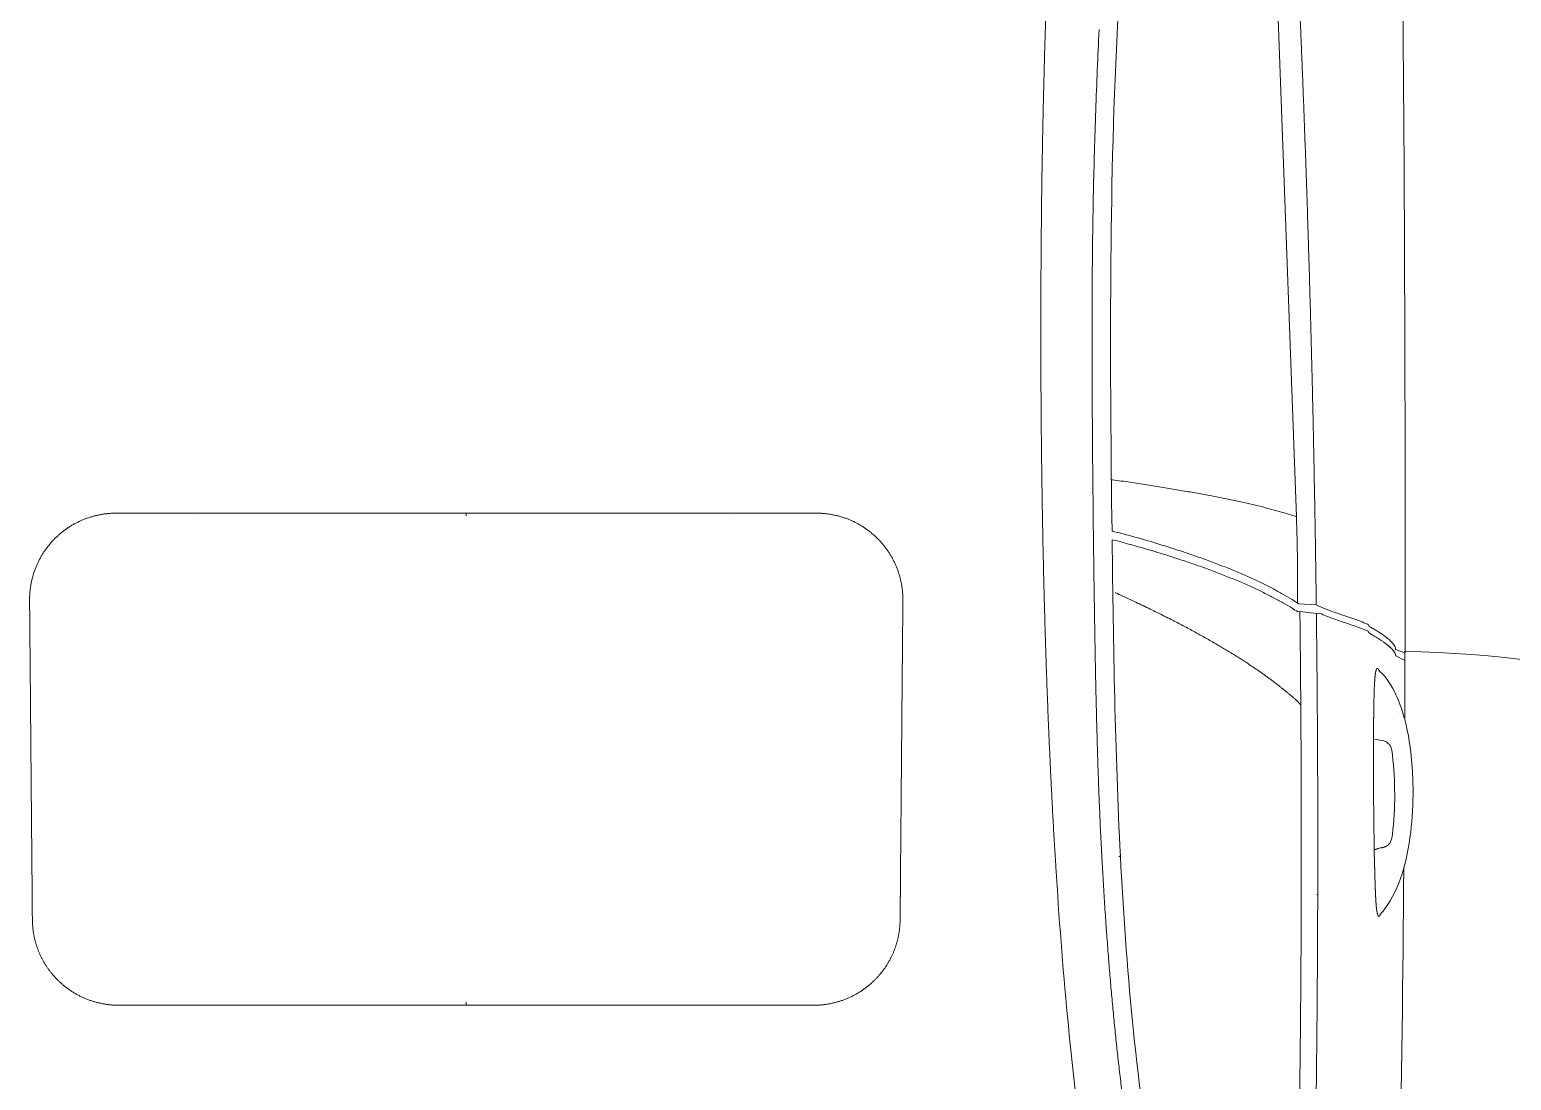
# Model space of a CAD drawing. Extents: x -2012 to 34975, y -1043 to 8321.
# Drawn here: x 5439.8 to 5582.2, y 3503.4 to 3604.3 of the extents above; entities that cross this region are included whole.
import ezdxf

# ---------------------------------------------------------------- set-up
doc = ezdxf.new("R2010")
doc.units = 0
doc.header["$LTSCALE"] = 25
doc.header["$PDMODE"] = 1
doc.layers.get('0').update_dxf_attribs({"color": 9, "lineweight": 9})
doc.layers.add('04', color=9, linetype='Continuous', lineweight=9)

# ---------------------------------------------------------------- blocks, each defined once
blk = doc.blocks.new('p-araba-passat')
for points in [[(2.3149, 0.4149), (2.3149, 0.4149)], [(2.613, 0.3887), (2.613, 0.3887)], [(2.6323, 0.2592), (2.6323, 0.2592)], [(2.6323, -0.2592), (2.6323, -0.2592)], [(2.613, -0.3887), (2.613, -0.3887)], [(2.3149, -0.4149), (2.3149, -0.4149)], [(2.608, -0.6261), (2.609, -0.6208)], [(2.6163, -0.626), (2.6172, -0.6218), (2.6178, -0.6207), (2.631, -0.6205)], [(2.6666, -0.6212), (2.6662, -0.6254)], [(2.6313, -0.7979), (3.2929, -0.7736)], [(2.454, -0.7989), (2.4503, -0.8022)], [(2.2997, -0.873), (2.3091, -0.8728)], [(2.3128, -0.8774), (2.3132, -0.8789)], [(2.4976, -0.8934), (2.4932, -0.9022), (2.5078, -0.9023)], [(2.5036, -0.8933), (2.5005, -0.9022)]]:
    blk.add_lwpolyline(points)
at = {"flags": 128}
for points in [[(2.5386, -0.8203), (2.5382, -0.8171), (2.5402, -0.8013), (2.54, -0.7992)], [(2.5452, -0.8202), (2.5467, -0.817), (2.5475, -0.8003)], [(2.2496, -0.8786), (2.2504, -0.8795), (2.252, -0.8809), (2.2537, -0.8823), (2.2555, -0.8837)], [(2.4776, -0.8831), (2.4799, -0.881), (2.4822, -0.8785)], [(2.2555, -0.8837), (2.2587, -0.8858), (2.2622, -0.8881)], [(2.4723, -0.8869), (2.475, -0.8851), (2.4776, -0.8831)], [(2.4382, -0.9015), (2.4426, -0.9003), (2.4471, -0.8988)]]:
    blk.add_lwpolyline(points, dxfattribs=at)
blk.add_lwpolyline([(1.4036, -0.8827), (2.0447, -1.7746, 0.236924), (2.5019, -0.9015)], format="xyb")
for points, degree in [([(2.1859, 0.3923), (2.1935, 0.4), (2.2023, 0.4066), (2.212, 0.4117), (2.2224, 0.4151), (2.2331, 0.4169), (2.2438, 0.417)], 6), ([(2.2438, 0.417), (2.251, 0.4171), (2.2581, 0.4172), (2.2653, 0.4172), (2.2725, 0.4173), (2.2797, 0.4173)], 5), ([(2.2797, 0.4173), (2.3336, 0.4178), (2.3878, 0.4183), (2.4421, 0.4187), (2.4965, 0.4192), (2.5508, 0.4197)], 5), ([(2.5508, 0.4197), (2.564, 0.4198), (2.5772, 0.4173), (2.5897, 0.4122), (2.6008, 0.4049), (2.6101, 0.3956)], 5), ([(2.162, 0.3338), (2.162, 0.3467), (2.1645, 0.3597), (2.1695, 0.372), (2.1768, 0.3831), (2.1859, 0.3923)], 5), ([(2.6101, 0.3956), (2.6194, 0.3864), (2.6269, 0.3753), (2.6321, 0.3629), (2.6347, 0.3497), (2.6347, 0.3366)], 5), ([(2.162, 0), (2.162, 0.0668), (2.162, 0.1336), (2.162, 0.2004), (2.162, 0.2671), (2.162, 0.3338)], 5), ([(2.6347, 0.3366), (2.6347, 0.2694), (2.6347, 0.202), (2.6347, 0.1347), (2.6347, 0.0673), (2.6347, 0)], 5), ([(2.162, 0), (2.162, -0.0668), (2.162, -0.1336), (2.162, -0.2004), (2.162, -0.2671), (2.162, -0.3338)], 5), ([(2.1649, 0), (2.1649, 0), (2.1645, 0), (2.1638, 0), (2.1629, 0), (2.162, 0)], 5), ([(2.1649, 0), (2.1649, 0), (2.1645, 0), (2.1638, 0), (2.1629, 0), (2.162, 0)], 5), ([(2.6323, 0), (2.6323, 0), (2.6326, 0), (2.6332, 0), (2.6339, 0), (2.6347, 0)], 5), ([(2.6323, 0), (2.6323, 0), (2.6326, 0), (2.6332, 0), (2.6339, 0), (2.6347, 0)], 5), ([(2.6347, -0.3366), (2.6347, -0.2694), (2.6347, -0.202), (2.6347, -0.1347), (2.6347, -0.0673), (2.6347, 0)], 5), ([(2.162, -0.3338), (2.162, -0.3467), (2.1645, -0.3597), (2.1695, -0.372), (2.1768, -0.3831), (2.1859, -0.3923)], 5), ([(2.6101, -0.3956), (2.6194, -0.3864), (2.6269, -0.3753), (2.6321, -0.3629), (2.6347, -0.3497), (2.6347, -0.3366)], 5), ([(2.1859, -0.3923), (2.1935, -0.4), (2.2023, -0.4066), (2.212, -0.4117), (2.2224, -0.4151), (2.2331, -0.4169), (2.2438, -0.417)], 6), ([(2.5508, -0.4197), (2.564, -0.4198), (2.5772, -0.4173), (2.5897, -0.4122), (2.6008, -0.4049), (2.6101, -0.3956)], 5), ([(2.2438, -0.417), (2.251, -0.4171), (2.2581, -0.4172), (2.2653, -0.4172), (2.2725, -0.4173), (2.2797, -0.4173)], 5), ([(2.2797, -0.4173), (2.3336, -0.4178), (2.3878, -0.4183), (2.4421, -0.4187), (2.4965, -0.4192), (2.5508, -0.4197)], 5), ([(3.1078, -0.5569), (2.9458, -0.5515), (2.7824, -0.5507), (2.6195, -0.552), (2.4562, -0.5566), (2.2948, -0.5667)], 5), ([(2.2948, -0.5667), (2.1987, -0.5727), (2.103, -0.5813), (2.0108, -0.5944)], 3), ([(2.2947, -0.5667), (2.2948, -0.5667), (2.2948, -0.5667), (2.2948, -0.5667)], 3), ([(2.2948, -0.5667), (2.2948, -0.5667), (2.2948, -0.5667), (2.2947, -0.5667)], 3), ([(2.3011, -0.6111), (2.2193, -0.6155), (2.1463, -0.6217), (2.0747, -0.6281), (2.0031, -0.6388), (1.9271, -0.6522), (1.8515, -0.6682), (1.7896, -0.6818)], 7), ([(2.6303, -0.6026), (2.5643, -0.6034), (2.4983, -0.6043), (2.4324, -0.6055), (2.3666, -0.6075), (2.3011, -0.6111)], 5), ([(2.3053, -0.6287), (2.406, -0.6236), (2.5075, -0.6221), (2.609, -0.6208)], 3), ([(2.5584, -0.6237), (2.5371, -0.6706), (2.516, -0.7119), (2.4951, -0.7472), (2.4745, -0.7763), (2.454, -0.7989)], 5), ([(2.454, -0.7989), (2.4745, -0.7763), (2.4951, -0.7472), (2.516, -0.7119), (2.5371, -0.6706), (2.5584, -0.6237)], 5), ([(2.6267, -0.62), (2.6267, -0.62), (2.6267, -0.6199), (2.6267, -0.6199)], 3), ([(2.631, -0.6205), (2.7859, -0.6187), (2.9412, -0.6179), (3.0949, -0.6256)], 3), ([(2.6666, -0.6212), (2.6666, -0.6209), (2.6666, -0.6206), (2.6666, -0.6203), (2.6666, -0.62), (2.6666, -0.6197)], 5), ([(3.0949, -0.6256), (3.173, -0.6293), (3.2507, -0.6345), (3.3268, -0.6423)], 3), ([(2.3048, -0.6281), (2.3049, -0.6283), (2.305, -0.6284), (2.305, -0.6283), (2.305, -0.6279), (2.305, -0.6274)], 5), ([(2.3048, -0.6281), (2.3048, -0.628), (2.3048, -0.628), (2.3048, -0.628), (2.3048, -0.6279), (2.3048, -0.6279)], 5), ([(2.3048, -0.6279), (2.3048, -0.6279), (2.3048, -0.628), (2.3048, -0.628), (2.3048, -0.628), (2.3048, -0.6281)], 5), ([(2.3051, -0.6283), (2.3051, -0.6282), (2.3051, -0.628), (2.305, -0.6278), (2.305, -0.6276), (2.305, -0.6274)], 5), ([(2.3051, -0.6283), (2.3052, -0.6287), (2.3053, -0.6288), (2.3054, -0.6288), (2.3054, -0.6287), (2.3055, -0.6283)], 5), ([(2.3055, -0.6283), (2.3054, -0.6287), (2.3054, -0.6288), (2.3053, -0.6288), (2.3052, -0.6287), (2.3051, -0.6283)], 5), ([(2.5467, -0.817), (2.7462, -0.8145), (2.9458, -0.8094), (3.1452, -0.8016), (3.3445, -0.7913), (3.5437, -0.7784)], 5), ([(2.2678, -0.8026), (2.137, -0.8022), (2.0063, -0.8007), (1.8759, -0.7981), (1.7455, -0.7945), (1.6151, -0.7898)], 5), ([(1.6151, -0.7898), (1.7455, -0.7945), (1.8759, -0.7981), (2.0063, -0.8007), (2.137, -0.8022), (2.2678, -0.8026)], 5), ([(2.2683, -0.8184), (2.1421, -0.8181), (2.016, -0.8167), (1.8902, -0.8143), (1.7645, -0.8109), (1.6387, -0.8066)], 5), ([(2.2678, -0.8026), (2.3223, -0.8027), (2.3768, -0.8026), (2.4313, -0.8024), (2.4858, -0.8019), (2.5402, -0.8013)], 5), ([(2.5402, -0.8013), (2.4858, -0.8019), (2.4313, -0.8024), (2.3768, -0.8026), (2.3223, -0.8027), (2.2678, -0.8026)], 5), ([(2.5382, -0.8171), (2.4843, -0.8178), (2.4303, -0.8182), (2.3763, -0.8185), (2.3223, -0.8186), (2.2683, -0.8184)], 5), ([(2.2683, -0.8184), (2.2683, -0.8186), (2.2684, -0.8188), (2.2684, -0.8186), (2.2684, -0.8181), (2.2684, -0.8175)], 5), ([(2.2684, -0.8175), (2.2684, -0.8181), (2.2684, -0.8186), (2.2684, -0.8188), (2.2683, -0.8186), (2.2683, -0.8184)], 5), ([(2.5173, -0.8717), (2.5178, -0.8707), (2.5183, -0.8698), (2.5189, -0.8689), (2.5195, -0.868), (2.52, -0.8674), (2.5206, -0.867), (2.5213, -0.8669)], 7), ([(2.5217, -0.8662), (2.5216, -0.8664), (2.5215, -0.8667), (2.5215, -0.8669), (2.5214, -0.8669), (2.5213, -0.8669)], 5), ([(2.5213, -0.8669), (2.5214, -0.8669), (2.5215, -0.8669), (2.5215, -0.8667), (2.5216, -0.8664), (2.5217, -0.8662)], 5), ([(2.5227, -0.8651), (2.5227, -0.8651), (2.5227, -0.8651), (2.5227, -0.8651)], 3), ([(2.5227, -0.8651), (2.5227, -0.8651), (2.5227, -0.8651), (2.5227, -0.8651)], 3), ([(2.5238, -0.8716), (2.5245, -0.8703), (2.5253, -0.8689), (2.5261, -0.8677), (2.5269, -0.867), (2.5278, -0.8668)], 5), ([(2.5278, -0.8668), (2.5279, -0.8668), (2.528, -0.8668), (2.528, -0.8666), (2.5281, -0.8664), (2.5282, -0.8661)], 5), ([(2.5282, -0.8661), (2.5281, -0.8664), (2.528, -0.8666), (2.528, -0.8668), (2.5279, -0.8668), (2.5278, -0.8668)], 5), ([(2.2475, -0.8767), (2.2471, -0.877), (2.2471, -0.8773), (2.2473, -0.8776), (2.2477, -0.8779), (2.2482, -0.8782), (2.2489, -0.8784), (2.2496, -0.8786)], 7), ([(2.261, -0.8744), (2.2586, -0.8745), (2.2562, -0.8747), (2.2539, -0.875), (2.2517, -0.8753), (2.2498, -0.8757), (2.2483, -0.8762), (2.2475, -0.8767)], 7), ([(2.2997, -0.873), (2.2942, -0.8731), (2.2887, -0.8733), (2.2831, -0.8734), (2.2776, -0.8736), (2.2721, -0.8738), (2.2666, -0.874), (2.261, -0.8744)], 7), ([(2.4277, -0.8721), (2.4079, -0.8719), (2.3881, -0.8719), (2.3683, -0.872), (2.3486, -0.8722), (2.3288, -0.8724), (2.3091, -0.8728)], 6), ([(2.3114, -0.8732), (2.3114, -0.8732), (2.3114, -0.8731), (2.3114, -0.8731), (2.3113, -0.873)], 4), ([(2.3114, -0.8732), (2.3114, -0.8732), (2.3114, -0.8731), (2.3114, -0.8731), (2.3113, -0.873)], 4), ([(2.3114, -0.8732), (2.3114, -0.8732), (2.3113, -0.8731), (2.3113, -0.8731), (2.3113, -0.8731), (2.3113, -0.8731)], 5), ([(2.3113, -0.8731), (2.3113, -0.8731), (2.3114, -0.8731), (2.3114, -0.8732)], 3), ([(2.3114, -0.8732), (2.3115, -0.8736), (2.3117, -0.874), (2.3118, -0.8743), (2.312, -0.8747), (2.3121, -0.8751)], 5), ([(2.3121, -0.8751), (2.3121, -0.875), (2.3121, -0.875), (2.3121, -0.8749), (2.312, -0.8749)], 4), ([(2.3178, -0.8876), (2.3163, -0.8867), (2.3151, -0.8854), (2.3143, -0.8839), (2.3138, -0.8822), (2.3134, -0.8807), (2.3132, -0.8789)], 6), ([(2.4176, -0.873), (2.4172, -0.8762), (2.4164, -0.8801), (2.4159, -0.882)], 3), ([(2.4437, -0.8723), (2.4405, -0.8722), (2.4373, -0.8722), (2.4341, -0.8721), (2.4309, -0.8721), (2.4277, -0.8721)], 5), ([(2.4436, -0.8723), (2.4436, -0.8725), (2.4437, -0.8726), (2.4437, -0.8726), (2.4437, -0.8724), (2.4437, -0.8723)], 5), ([(2.4846, -0.8748), (2.4837, -0.8744), (2.4822, -0.874), (2.4804, -0.8737), (2.4784, -0.8735), (2.4763, -0.8733), (2.4741, -0.8732), (2.4721, -0.8731)], 7), ([(2.4821, -0.8786), (2.4823, -0.8785), (2.4824, -0.8784), (2.4825, -0.8783), (2.4826, -0.8782), (2.4827, -0.8781), (2.4827, -0.878), (2.4828, -0.8779)], 7), ([(2.4829, -0.8777), (2.4837, -0.8774), (2.4844, -0.877), (2.485, -0.8766), (2.4854, -0.8762), (2.4857, -0.8758), (2.4857, -0.8753), (2.4846, -0.8748)], 7), ([(2.4976, -0.8934), (2.4993, -0.8933), (2.5013, -0.8925), (2.5037, -0.8908), (2.5065, -0.888), (2.5097, -0.884), (2.5133, -0.8786), (2.5173, -0.8717)], 7), ([(1.67, -0.8905), (1.8778, -0.8961), (2.0857, -0.8994), (2.2936, -0.9011)], 3), ([(2.2622, -0.8881), (2.2731, -0.8945), (2.2851, -0.899), (2.2974, -0.9021)], 3), ([(2.3178, -0.8877), (2.3178, -0.8877), (2.3178, -0.8877), (2.3178, -0.8877), (2.3178, -0.8876), (2.3178, -0.8876)], 5), ([(2.4026, -0.8902), (2.3772, -0.893), (2.3515, -0.8933), (2.3262, -0.8902)], 3), ([(2.4428, -0.8971), (2.4428, -0.8971), (2.4428, -0.8971), (2.4428, -0.8971)], 3), ([(2.4471, -0.8988), (2.456, -0.8958), (2.4645, -0.8919), (2.4723, -0.8869)], 3), ([(2.473, -0.8852), (2.473, -0.8852), (2.473, -0.8852), (2.473, -0.8852)], 3), ([(2.2974, -0.9021), (2.3244, -0.9089), (2.3524, -0.9108), (2.3802, -0.9098)], 3), ([(2.3802, -0.9098), (2.3991, -0.9091), (2.418, -0.9069), (2.4363, -0.9021)], 3), ([(2.4366, -0.902), (2.4555, -0.9021), (2.4743, -0.9021), (2.4932, -0.9022)], 3), ([(2.5078, -0.9023), (2.7255, -0.9028), (2.9433, -0.9019), (3.1611, -0.9)], 3)]:
    blk.add_open_spline(points, degree=degree)
for points, degree, knots in [([(3.0992, -0.6083), (3.0863, -0.6077), (3.0604, -0.6065), (3.0215, -0.605), (2.9825, -0.6037), (2.9434, -0.6028), (2.9043, -0.6021), (2.8652, -0.6017), (2.8261, -0.6015), (2.7869, -0.6015), (2.7478, -0.6016), (2.7086, -0.6019), (2.6694, -0.6022), (2.6433, -0.6025), (2.6303, -0.6026)], 3, [0, 0, 0, 0, 0.08332, 0.166637, 0.24996, 0.333285, 0.416614, 0.499949, 0.583287, 0.666627, 0.749969, 0.833314, 0.916655, 1, 1, 1, 1]), ([(2.608, -0.6261), (2.6064, -0.6317), (2.6034, -0.643), (2.5987, -0.6591), (2.594, -0.6746), (2.5891, -0.6895), (2.5843, -0.7037), (2.5793, -0.7173), (2.5743, -0.7303), (2.5693, -0.7426), (2.5642, -0.7542), (2.559, -0.7652), (2.5538, -0.7755), (2.5486, -0.7851), (2.544, -0.793), (2.5411, -0.7974), (2.54, -0.7992)], 3, [0, 0, 0, 0, 0.073346, 0.146693, 0.220039, 0.293386, 0.366732, 0.440079, 0.513425, 0.586772, 0.660118, 0.733465, 0.806811, 0.880158, 0.953504, 1, 1, 1, 1]), ([(2.5475, -0.8003), (2.5489, -0.7982), (2.5521, -0.7933), (2.557, -0.785), (2.5622, -0.7754), (2.5674, -0.7651), (2.5726, -0.7542), (2.5777, -0.7425), (2.5827, -0.7302), (2.5877, -0.7173), (2.5926, -0.7037), (2.5975, -0.6894), (2.6023, -0.6745), (2.6071, -0.659), (2.6118, -0.6429), (2.6148, -0.6316), (2.6163, -0.626)], 3, [0, 0, 0, 0, 0.057211, 0.129735, 0.202257, 0.27478, 0.347304, 0.419826, 0.492348, 0.564869, 0.637391, 0.709912, 0.782433, 0.854953, 0.927473, 1, 1, 1, 1]), ([(2.6267, -0.6201), (2.6267, -0.6201), (2.6267, -0.6201), (2.6267, -0.6201), (2.6267, -0.6201)], 3, [0, 0, 0, 0, 0.000523, 1, 1, 1, 1]), ([(2.6662, -0.6254), (2.6654, -0.631), (2.6638, -0.6422), (2.6613, -0.6582), (2.6588, -0.6737), (2.6563, -0.6885), (2.6538, -0.7027), (2.6513, -0.7163), (2.6487, -0.7292), (2.6462, -0.7415), (2.6436, -0.7531), (2.641, -0.764), (2.6383, -0.7743), (2.6357, -0.7838), (2.6334, -0.7917), (2.6319, -0.7962), (2.6313, -0.7979)], 3, [0, 0, 0, 0, 0.073335, 0.14667, 0.220005, 0.29334, 0.366674, 0.440009, 0.513344, 0.586679, 0.660014, 0.733349, 0.806684, 0.880019, 0.953353, 1, 1, 1, 1]), ([(2.6666, -0.6197), (2.6666, -0.6199), (2.6666, -0.6204), (2.6666, -0.6209), (2.6666, -0.6212)], 3, [0, 0, 0, 0, 0.366339, 1, 1, 1, 1]), ([(1.8047, -0.6962), (1.865, -0.6835), (1.9759, -0.6611), (2.1454, -0.6388), (2.2519, -0.6316), (2.3053, -0.6287)], 3, [0, 0, 0, 0, 0.390081, 0.694982, 1, 1, 1, 1]), ([(2.6313, -0.7979), (2.6174, -0.7983), (2.5896, -0.7993), (2.5618, -0.7991), (2.5479, -0.7991)], 3, [0, 0, 0, 0, 0.499988, 1, 1, 1, 1]), ([(2.5386, -0.8203), (2.5376, -0.8225), (2.5357, -0.8269), (2.5332, -0.8339), (2.5307, -0.841), (2.5284, -0.8479), (2.5261, -0.8545), (2.5239, -0.8606), (2.5224, -0.8643), (2.5217, -0.8662)], 3, [0, 0, 0, 0, 0.142853, 0.285713, 0.428575, 0.571434, 0.71429, 0.857145, 1, 1, 1, 1]), ([(2.5282, -0.8661), (2.5291, -0.8639), (2.5308, -0.8596), (2.5334, -0.8523), (2.5361, -0.8444), (2.5389, -0.8362), (2.5419, -0.8279), (2.5441, -0.8228), (2.5452, -0.8202)], 3, [0, 0, 0, 0, 0.166663, 0.333326, 0.499994, 0.666666, 0.833338, 1, 1, 1, 1]), ([(2.5315, -0.8533), (2.5315, -0.8533), (2.5315, -0.8533), (2.5315, -0.8533), (2.5315, -0.8533), (2.5315, -0.8533), (2.5315, -0.8533), (2.5315, -0.8533), (2.5315, -0.8533), (2.5315, -0.8533), (2.5315, -0.8533)], 5, [0, 0, 0, 0, 0, 0, 1, 1, 1, 1, 1, 1, 1, 1, 1, 1, 1]), ([(2.3121, -0.8751), (2.3122, -0.8755), (2.3124, -0.8762), (2.3127, -0.877), (2.3128, -0.8774)], 3, [0, 0, 0, 0, 0.499993, 1, 1, 1, 1]), ([(2.4159, -0.8818), (2.4153, -0.8827), (2.4161, -0.8837), (2.4106, -0.889), (2.4052, -0.8901), (2.4025, -0.8903)], 3, [0, 0, 0, 0, 0.540957, 0.677315, 1, 1, 1, 1]), ([(2.4437, -0.8723), (2.4411, -0.8722), (2.4357, -0.8721), (2.4304, -0.8721), (2.4277, -0.8721)], 3, [0, 0, 0, 0, 0.499896, 1, 1, 1, 1]), ([(2.4721, -0.8731), (2.4697, -0.8729), (2.465, -0.8727), (2.4579, -0.8725), (2.4508, -0.8724), (2.4461, -0.8723), (2.4437, -0.8723)], 3, [0, 0, 0, 0, 0.254747, 0.504627, 0.752688, 1, 1, 1, 1]), ([(2.4819, -0.8787), (2.4819, -0.8787), (2.4819, -0.8787), (2.4819, -0.8787), (2.4819, -0.8787), (2.4819, -0.8787), (2.4819, -0.8787), (2.4819, -0.8787), (2.4819, -0.8787), (2.4819, -0.8787), (2.4819, -0.8787), (2.4819, -0.8787), (2.4819, -0.8787), (2.4819, -0.8787), (2.4819, -0.8787)], 7, [0, 0, 0, 0, 0, 0, 0, 0, 1, 1, 1, 1, 1, 1, 1, 1, 1, 1, 1, 1, 1, 1, 1]), ([(2.4828, -0.8779), (2.4828, -0.8779), (2.4828, -0.8779), (2.4828, -0.8779), (2.4828, -0.8779), (2.4828, -0.8779), (2.4828, -0.8779)], 3, [0, 0, 0, 0, 1, 1, 1, 1.000001, 1.000001, 1.000001, 1.000001]), ([(2.5036, -0.8933), (2.5037, -0.8933), (2.5045, -0.8933), (2.5061, -0.893), (2.5087, -0.8914), (2.5118, -0.8887), (2.5153, -0.8847), (2.5193, -0.8792), (2.5223, -0.8741), (2.5238, -0.8716)], 3, [0, 0, 0, 0, 0.040042, 0.200164, 0.360234, 0.520254, 0.680222, 0.84013, 1, 1, 1, 1]), ([(2.3261, -0.8903), (2.3241, -0.8901), (2.3197, -0.8892), (2.3165, -0.887), (2.3171, -0.887), (2.3165, -0.8867)], 3, [0, 0, 0, 0, 0.439902, 0.567415, 1, 1, 1, 1]), ([(2.3258, -0.8925), (2.3258, -0.8925), (2.3258, -0.8925), (2.3258, -0.8925), (2.3258, -0.8925), (2.3258, -0.8925), (2.3258, -0.8925)], 3, [0, 0, 0, 0, 1, 1, 1, 1.000001, 1.000001, 1.000001, 1.000001])]:
    blk.add_open_spline(points, degree=degree, knots=knots)
blk.add_point((2.454, -0.7989))

msp = doc.modelspace()

# ---------------------------------------------------------------- block references
at = {"layer": '04', "xscale": 100, "yscale": 100, "zscale": 100, "rotation": 90}
msp.add_blockref('p-araba-passat', (5481.75, 3294.42), dxfattribs=at)

doc.saveas('drawing.dxf')
